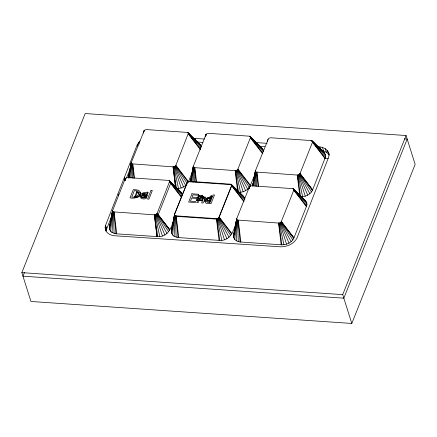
<?xml version="1.0" encoding="UTF-8"?>
<svg xmlns="http://www.w3.org/2000/svg" width="437" height="437" viewBox="0 0 437 437"><rect width="100%" height="100%" fill="white"/><g stroke="black" fill="none" stroke-linecap="round" stroke-linejoin="round"><path stroke-width="0.66" d="M174.259 218.445C171.665 226.912 168.436 237.209 157.741 236.646L115.991 233.79L112.074 232.55L113.014 211.825L112.495 210.88L125.168 178.891L126.124 177.897L127.62 177.564L168.829 180.437L181.65 192.81L182.562 194.46L169.523 180.874M131.084 177.859L131.723 163.826L131.286 162.498L144.412 130.177L146.329 129.565L187.539 132.438L200.359 144.811L201.266 146.455L188.232 132.87M236.308 222.204C233.708 230.67 230.479 240.973 219.784 240.41L178.034 237.548L174.117 236.308L175.029 216.255M193.099 182.289L193.766 167.584L193.329 166.262L205.92 134.651L206.876 133.662L208.373 133.323L249.582 136.197L262.402 148.575L263.309 150.219L263.473 151.459M236.226 240.749L237.171 220.03L236.734 218.702L249.319 187.091L250.281 186.102L251.27 185.78L292.987 188.642L305.802 201.015L306.714 202.659L306.96 204.521L306.61 206.078L293.713 238.465C291.555 242.732 286.525 244.933 281.892 244.851L240.148 241.989C236.914 241.803 233.418 239.471 233.555 235.92L236.646 219.084L233.555 235.92L233.861 234.571M255.241 186.064L255.88 172.025L255.443 170.703L268.569 138.382L270.487 137.764L311.226 140.556L312.384 141.075L324.511 153.01L325.423 154.66L325.669 156.522L312.417 190.466C310.346 194.563 305.578 196.792 301.115 196.83M145.313 195.153C145.57 193.454 143.101 193.487 142.123 194.175M141.643 195.984C141.217 198.261 145.335 195.913 144.341 197.464L141.615 197.469M112.074 232.55L110.556 231.228L112.719 211.568M129.86 177.804L131.428 163.569M174.117 236.308L172.599 234.991L174.625 214.261L187.211 182.65L188.167 181.661L189.663 181.328L230.878 184.201L243.693 196.574L244.605 198.218L244.769 199.458M191.903 181.563L193.471 167.327M234.713 239.432L236.876 219.767M254.017 186.004L255.579 171.768M125.113 180.481L125.381 178.52M143.91 131.827L144.09 130.516M205.953 135.585L206.133 134.279M110.556 231.228L109.643 229.583L112.538 211.246M128.871 178.307L131.247 163.247M172.599 234.991L171.686 233.342L174.587 215.009M191.018 181.415L193.291 167.005M233.8 237.783L236.696 219.45M253.127 185.851L255.405 171.446M124.949 180.186L125.168 178.891M205.696 135.945L205.92 134.651M249.101 188.385L249.319 187.091M109.643 229.583L109.403 227.721L112.577 210.503M128.494 177.722L131.286 162.498M174.571 214.753L171.446 231.484L174.538 214.643L171.446 231.484L171.686 233.342M171.714 230.13L174.625 214.261M193.329 166.262L190.537 181.486L193.4 166.082M236.734 218.702L233.828 234.571L236.805 218.522M255.443 170.703L252.652 185.927L255.514 170.523M112.495 210.88L109.403 227.721L109.753 226.164M128.467 177.777L131.198 162.881M190.51 181.535L193.247 166.644M252.619 185.976L255.355 171.085M109.703 226.366L112.648 210.323M124.845 180.405L125.097 179.072M128.5 177.701L131.357 162.318M205.472 136.836L205.843 134.831L205.499 136.836M249.248 187.271L249.003 188.609L249.281 187.271M267.586 141.277L267.957 139.272M124.873 180.405L125.124 179.066M105.852 231.069L105.142 227.327L105.541 225.366L137.371 144.407L139.96 140.883M112.172 215.08L106.661 228.917L106.262 230.883L105.142 227.327M169.703 181.197L157.074 213.551L156.118 214.54L154.622 214.878L113.014 211.825M188.407 133.192L175.783 165.547L174.822 166.541L173.325 166.874L131.723 163.826M231.566 184.632L231.708 185.703L219.117 217.315L218.161 218.303L216.665 218.637L175.92 215.845L174.762 215.332M250.275 136.634L250.412 137.699L237.826 169.31L236.865 170.304L235.374 170.638L193.766 167.584M293.68 189.074L293.817 190.144L281.231 221.75L280.27 222.744L278.773 223.078L237.171 220.03M310.997 140.539L312.056 141.599M312.384 141.075L312.526 142.14L299.94 173.751L298.979 174.745L297.482 175.079L255.88 172.025M207.433 199.294L207.302 200.31A0.945 0.655 -17.5 0 0 207.761 200.676L209.432 200.392L210.284 198.256L210.099 197.661M139.938 194.307L139.179 195.787L138.272 196.36M21.85 272.633L85.199 113.544L406.06 135.53L415.15 164.367L351.801 323.456L30.94 301.47L21.85 272.633L342.712 294.625L351.801 323.456M24.483 272.388L22.97 276.189L343.832 298.176L407.18 139.086L404.46 138.9M126.446 178.214L130.461 168.13M109.671 226.371L110.255 224.897M136.125 197.131L134.662 197.032L136.628 192.089L136.442 191.493M136.912 196.59L135.732 196.524L137.251 192.712L137.065 192.116M141.741 195.678L145.051 195.907L145.188 195.568M146.542 194.307L145.171 197.753L144.98 197.158M146.887 195.508L145.974 197.808L145.789 197.213M147.575 193.788L148.034 192.641L147.843 192.045M192.968 170.441L188.265 182.262L175.783 165.547M200.49 199.529L200.446 200.703L196.459 200.43L198.431 195.486L198.24 194.897M200.676 200.119L197.54 199.906L198.272 198.07L198.087 197.475M198.857 195.536L199.043 196.131L198.502 197.486L198.316 196.89M198.272 198.07L201.195 198.267L201.238 197.092M199.043 196.131L202.178 196.344L202.227 195.17M203.036 197.458L203.221 198.048L202.118 200.818L201.315 200.763L202.79 197.054L202.604 196.464M203.877 197.327C206.554 196.027 206.761 199.594 205.068 201.02L204.265 200.965L205.264 198.376L204.904 197.721A1.469 1.021 -17.5 0 0 204.325 197.699M211.748 195.59L211.94 196.186L209.88 201.348L209.077 201.293L209.039 200.326M210.705 197.202L210.945 195.536M249.724 187.036L255.508 172.954M342.712 294.625L406.06 135.53M206.597 199.25L207.422 198.092L208.575 197.486M207.526 199.163L209.137 198.059L211.743 198.425L210.323 201.992L207.974 202.539L206.761 201.861L206.98 200.157L208.454 198.13M176.963 188.631C180.694 188.615 184.496 187.047 186.97 184.212M239.006 192.395C242.961 192.395 246.905 190.598 249.434 187.544L237.613 169.682M142.216 194.793L143.686 194.263L144.554 194.935M209.225 200.916L207.242 201.244A1.644 1.142 -17.5 0 1 206.521 200.72M208.722 198.032L210.284 198.256M136.841 197.158C139.026 197.519 142.183 194.694 140.206 192.733M192.979 138.25L204.511 139.042M256.186 142.588L267.067 143.331M317.857 146.81C322.812 146.641 328.307 149.279 329.225 154.567M196.792 141.992L202.915 142.413M260.031 146.324L264.789 146.652M324.74 158.172L328.138 158.402M211.131 196.131L211.94 196.186M198.431 195.486L202.413 195.76M148.034 192.641L147.225 192.586L147.04 191.99M136.628 192.089L139.447 192.389M137.251 192.712L139.163 193.007M321.654 150.623C324.604 151 327.772 152.442 329.154 155.201M303.278 199.245L305.802 201.015M324.511 153.01L312.089 140.818M262.402 148.575L249.98 136.377M198.84 143.489L200.359 144.811M243.693 196.574L231.271 184.376M181.65 192.81L169.228 180.618M293.38 188.817L304.289 199.693M187.932 132.613L197.42 142.074M312.564 141.397L325.423 154.66M250.45 136.956L263.309 150.219M293.855 189.396L306.714 202.659M231.747 184.955L244.605 198.218M311.696 140.638L312.581 141.604M249.582 136.197L250.909 137.65M292.987 188.642L294.314 190.09M187.539 132.438L191.515 136.786M230.878 184.201L233.085 186.615M312.613 141.757L325.669 156.522M250.499 137.322L263.107 151.568M293.904 189.762L306.96 204.521M188.456 133.558L201.058 147.81M231.79 185.321L244.398 199.572M169.747 181.557L182.355 195.809M325.314 158.074L312.526 142.14L325.09 158.642M306.61 206.078L293.817 190.144L306.381 206.646M262.779 153.103L250.412 137.699L262.571 153.677M244.07 201.107L231.708 185.703L243.862 201.675M200.304 148.809L188.369 133.94L200.528 149.913M181.601 196.814L169.665 181.939L181.41 197.387M300.011 173.571L312.646 189.898L299.979 173.571M281.302 221.575L293.937 237.897L281.27 221.575M237.897 169.13L250.532 185.457M219.188 217.134L231.823 233.456M175.854 165.372L188.489 181.694M299.94 173.751L312.417 190.466M281.231 221.75L293.713 238.465M237.826 169.31L250.308 186.025M219.117 217.315L231.599 234.024M157.074 213.551L169.556 230.261M299.722 174.123L311.543 191.985M281.018 222.127L292.839 239.984M218.904 217.686L230.725 235.543M175.57 165.923L187.02 183.223M156.861 213.922L168.682 231.785M105.475 229.884C106.836 233.473 110.605 235.406 114.259 235.729L280.647 246.823C287.054 246.927 294.008 243.879 297.007 237.985L328.526 157.5L329.001 155.381L328.662 152.792M299.394 174.461L309.871 193.711M280.691 222.466L291.162 241.716M237.286 170.02L247.763 189.276M218.576 218.025L229.054 237.275M175.242 166.262L185.714 185.512M156.533 214.261L167.01 233.511M298.979 174.745L307.73 195.153M280.27 222.744L289.026 243.152M236.865 170.304L245.621 190.712M218.161 218.303L226.912 238.711M174.822 166.541L183.578 186.949M156.118 214.54L164.869 234.948M298.498 174.947L305.272 196.197M279.789 222.946L286.568 244.201M236.384 170.506L243.163 191.756M217.681 218.511L224.454 239.76M174.341 166.743L181.12 187.997M155.638 214.747L162.411 235.996M327.4 150.503L328.52 154.059M325.292 148.667L326.412 152.223M322.484 147.411L323.604 150.967M319.884 146.952L320.818 149.913M194.995 138.392L195.743 140.763M209.694 200.758L209.88 201.348M209.247 199.802L209.432 200.392M208.886 200.703L209.077 201.293M204.882 200.43L205.068 201.02M203.407 196.519L203.593 197.109M204.079 200.375L204.265 200.965M201.992 195.754L202.178 196.344M201.932 200.228L202.118 200.818M201.009 197.677L201.195 198.267M201.124 200.168L201.315 200.763M200.255 200.113L200.446 200.703M197.355 199.31L197.54 199.906M196.273 199.84L196.459 200.43M138.567 142.331L139.124 144.106M137.371 144.407L137.934 146.182M144.865 195.312L145.051 195.907M144.27 194.782L144.461 195.372M144.423 196.191L144.609 196.781M144.374 196.186L144.565 196.776M144.15 196.868L144.341 197.464M142.429 193.897L142.615 194.487M135.546 195.934L135.732 196.524M134.47 196.437L134.662 197.032M124.321 177.182L125.255 180.142M118.066 193.919L118.624 195.694M105.541 225.366L106.661 228.917M105.481 225.634L106.601 229.19M297.985 175.062L302.661 196.781M279.281 223.061L283.957 244.786M235.876 170.621L240.552 192.34M217.167 218.62L221.843 240.345M173.833 166.858L178.509 188.582M155.124 214.862L159.8 236.581M297.482 175.079L300.509 196.191M278.773 223.078L281.892 244.851M235.374 170.638L238.394 191.75M216.665 218.637L219.784 240.41M173.325 166.874L176.351 187.986M154.622 214.878L157.741 236.646M297.264 175.04L299.711 195.481M278.555 223.039L281.16 244.802M256.967 172.304L258.633 186.135M235.155 170.599L237.597 191.04M238.263 220.303L240.88 242.038M216.446 218.598L219.052 240.361M194.858 167.863L196.524 181.694M173.096 166.863L175.554 187.282L173.107 166.836M176.149 215.862L178.766 237.597M154.403 214.84L157.003 236.597L154.387 214.862M132.815 164.099L134.481 177.93M114.106 212.103L116.723 233.839M256.738 172.287L258.125 186.528M238.028 220.286L240.148 241.989M194.629 167.846L196.016 182.087M175.92 215.845L178.034 237.548M132.58 164.083L133.973 178.329M113.877 212.087L115.991 233.79M256.273 172.205L256.716 186.277M237.564 220.204L238.247 241.65M194.159 167.764L194.607 181.836M175.456 215.763L176.133 237.209M132.116 164.001L132.564 178.078M113.407 212L114.09 233.451M170.687 183.19A2.01 1.393 -17.5 0 1 170.599 183.573L158.014 215.184A2.01 1.393 -17.5 0 1 155.556 216.512M140.364 192.69C140.058 197.732 134.017 198.813 130.007 197.879L133.29 189.625C135.689 189.882 139.9 189.407 140.364 192.69M203.385 198.021L201.686 202.948L203.03 203.041C205.936 199.338 205.494 194.585 200.293 197.202L200.567 196.513L199.223 196.421L196.759 202.615L198.103 202.702L199.944 198.081L201.2 197.611A2.458 1.704 -17.5 0 1 202.757 197.535L203.385 198.021M140.272 196.186C139.867 199.294 144.106 199.256 146.171 198.6C148.159 196.011 139.987 200.135 141.828 195.623L147.362 196C149.847 190.729 140.239 191.783 140.272 196.186M205.341 200.823L205.45 202.539A2.748 1.906 -17.5 0 0 206.663 203.413L208.007 203.5L209.973 202.872L209.722 203.5L211.066 203.593L214.501 194.968L213.158 194.875L212.087 197.557A3.889 2.693 -17.5 0 0 209.591 197.011L206.963 198.158L205.341 200.823M143.8 131.067L143.429 133.072L143.833 131.067M146.532 194.378L146.368 195.11L142.145 194.82C142.861 193.383 145.199 192.619 146.406 193.837L146.532 194.378M229.846 184.567L189.33 181.792A2.01 1.393 -17.5 0 0 187.413 182.409L174.287 214.731A2.01 1.393 -17.5 0 0 175.581 216.315L216.326 219.106A2.01 1.393 -17.5 0 0 218.571 218.15L231.37 186.167A2.01 1.393 -17.5 0 0 230.075 184.583L229.84 184.594M138.819 193.329C138.354 196.634 134.623 197.617 131.794 197.032L134.334 190.663C136.054 190.679 139.081 190.914 138.819 193.329M150.994 190.456L147.559 199.081L148.902 199.174L152.333 190.548L150.994 190.456M191.941 193.804L188.653 202.058L195.306 202.511L195.694 201.539L190.456 201.178L191.679 198.114L196.557 198.447L196.95 197.469L192.067 197.136L192.968 194.875L198.207 195.235L198.595 194.257L191.941 193.804M169.78 229.693L157.118 213.371L169.78 229.693"/></g></svg>
